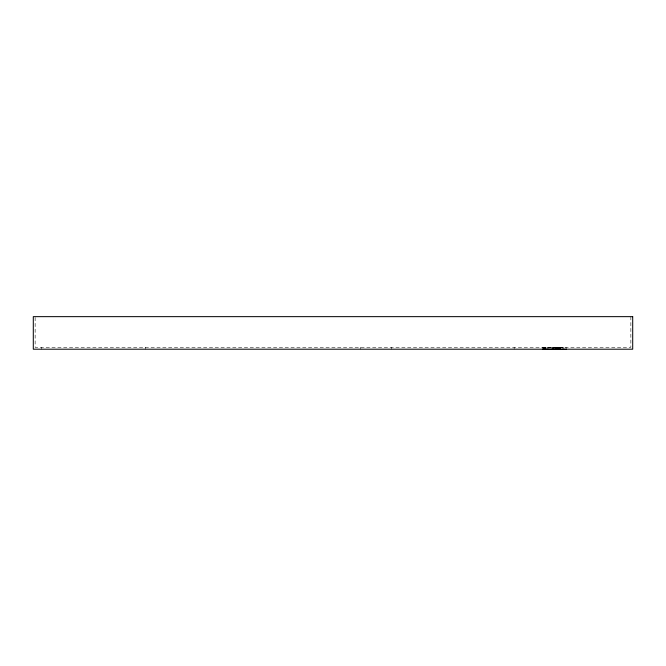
<?xml version="1.0" encoding="UTF-8"?>
<svg xmlns="http://www.w3.org/2000/svg" width="666" height="666" viewBox="0 0 666 666"><rect width="100%" height="100%" fill="white"/><g stroke="black" fill="none" stroke-linecap="round" stroke-linejoin="round"><path stroke-width="0.5" stroke-dasharray="3.33 2.5" d="M542.407 347.51L566.167 347.51L566.167 349.35M630.86 316.65L630.86 347.352L35.14 347.352L35.14 316.65M563.811 347.51L563.811 349.35M562.845 347.51L562.845 349.35M560.489 347.51L560.489 349.35M560.239 347.51L560.264 349.35M559.607 347.51L559.607 349.35M559.507 347.51L559.507 349.35M558.924 347.51L558.924 349.35M558.682 347.51L558.682 349.35M558.05 347.51L558.05 349.35M557.975 347.51L557.875 349.35L557.833 347.51M557.692 347.51L557.708 349.35M557.226 347.51L557.226 349.35M557.151 347.51L557.134 349.35M556.984 347.51L556.984 349.35M556.834 347.51L556.834 349.35M556.585 347.51L556.585 349.35M556.426 347.51L556.426 349.35M555.544 347.51L555.544 349.35M555.352 347.51L555.352 349.35M554.254 347.51L554.254 349.35M553.987 347.51L553.987 349.35M553.279 347.51L553.279 349.35M552.763 347.51L552.797 349.35M552.231 347.51L552.231 349.35M551.173 347.51L551.173 349.35M549.958 347.51L549.958 349.35M548.476 347.51L548.476 349.35M547.277 347.51L547.277 349.35M546.853 347.51L546.853 349.35M545.629 347.51L545.629 349.35M545.329 347.51L545.329 349.35M545.213 347.51L545.213 349.35M544.73 347.51L544.73 349.35M544.222 347.51L544.222 349.35M543.772 347.51L543.772 349.35M543.215 347.51L543.215 349.35M542.748 347.51L542.848 349.35M514.169 347.352L514.169 349.2M391.342 347.352L391.342 349.2M360.639 347.352L360.639 349.2M145.688 347.352L145.688 349.2M41.284 347.352L41.284 349.2M560.098 349.35L560.098 347.51L560.073 349.35M558.291 349.35L558.291 347.51L558.258 349.35M553.03 349.35L553.03 347.51L552.996 349.35"/><path stroke-width="1" d="M542.407 349.35L566.167 349.35M632.7 316.65L33.3 316.65L33.3 349.2L632.7 349.2L632.7 316.65"/></g></svg>
